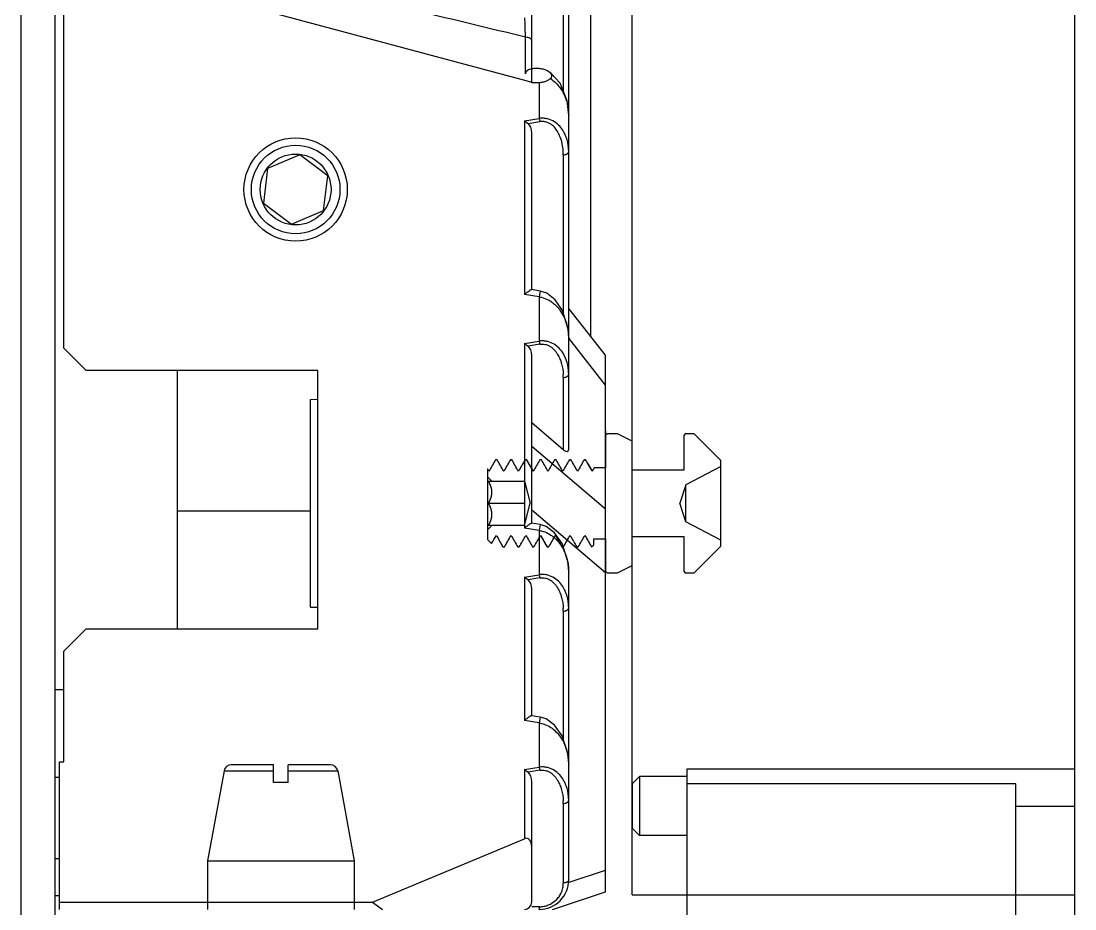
# Model space of a CAD drawing. Header units: millimetres. Extents: x 562 to 17351, y 2396 to 6995.
# Drawn here: x 15657.6 to 15729, y 4543.8 to 4603.9 of the extents above; entities that cross this region are included whole.
import ezdxf

# ---------------------------------------------------------------- set-up
doc = ezdxf.new("R2010")
doc.units = ezdxf.units.MM
doc.layers.add('02___PRT_ALL_AXES', color=7, linetype='Continuous')
doc.layers.add('_88746', color=7, linetype='Continuous')
doc.layers.add('1轮廓线', color=7, linetype='Continuous', lineweight=25)

# ---------------------------------------------------------------- blocks, each defined once
blk = doc.blocks.new('sdf')
at = {"color": 7, "linetype": 'Continuous'}
for p, q in [((25015.956, 8536.721), (25014.832, 8530.63)), ((25015.956, 8536.721), (25019.307, 8536.721)), ((25019.307, 8537.13), (25016.448, 8537.13)), ((25019.307, 8535.93), (25019.307, 8537.13)), ((25020.307, 8535.93), (25020.307, 8537.13)), ((25023.166, 8537.13), (25020.307, 8537.13)), ((25020.307, 8536.721), (25023.657, 8536.721)), ((25023.657, 8536.721), (25024.782, 8530.63)), ((25020.307, 8535.93), (25019.307, 8535.93)), ((25014.832, 8530.63), (25024.782, 8530.63)), ((25040.807, 8228.624), (25040.807, 8488.536)), ((25039.307, 8220.994), (25039.307, 8467.102)), ((25005.107, 8227.83), (25005.107, 8269.705)), ((25036.807, 8246.75), (25036.807, 8254.26)), ((25038.942, 8252.66), (25038.942, 8245.226)), ((25036.437, 8245.929), (25016.512, 8251.268)), ((25036.352, 8249.756), (25036.333, 8250.21)), ((25036.369, 8249.319), (25036.352, 8249.756)), ((25036.384, 8248.149), (25036.385, 8248.913)), ((25036.384, 8248.669), (25036.385, 8248.913)), ((25036.376, 8247.001), (25036.384, 8248.149)), ((25036.377, 8247.001), (25036.382, 8248.149)), ((25036.382, 8248.149), (25036.384, 8248.669)), ((25036.375, 8246.417), (25036.377, 8247.001)), ((25036.379, 8246.416), (25036.376, 8247.001)), ((25036.647, 8246.709), (25036.572, 8246.679)), ((25036.807, 8246.75), (25036.646, 8246.71)), ((25036.807, 8245.83), (25036.807, 8246.75)), ((25036.807, 8245.83), (25036.437, 8245.929)), ((25036.807, 8245.83), (25037.307, 8245.83)), ((25037.307, 8245.83), (25037.307, 8243.391)), ((25036.307, 8243.228), (25037.307, 8243.391)), ((25036.307, 8243.228), (25036.307, 8231.473)), ((25036.551, 8243.048), (25037.342, 8243.177)), ((25037.307, 8243.391), (25037.342, 8243.177)), ((25036.807, 8231.784), (25036.807, 8242.405)), ((25021.087, 8240.931), (25018.911, 8239.998)), ((25022.982, 8239.513), (25021.087, 8240.931)), ((25038.942, 8240.926), (25038.942, 8230.228)), ((25018.911, 8239.998), (25018.631, 8237.647)), ((25022.702, 8237.162), (25022.982, 8239.513)), ((25018.631, 8237.647), (25020.527, 8236.23)), ((25020.527, 8236.23), (25022.702, 8237.162)), ((25037.371, 8231.705), (25036.797, 8231.799)), ((25037.307, 8231.311), (25036.307, 8231.473)), ((25037.371, 8231.705), (25037.307, 8231.311)), ((25037.307, 8231.311), (25037.307, 8228.315)), ((25041.807, 8227.355), (25039.307, 8230.528)), ((25036.307, 8228.152), (25037.307, 8228.315)), ((25036.307, 8228.152), (25036.307, 8215.654)), ((25037.307, 8228.315), (25037.342, 8228.101)), ((25041.807, 8225.325), (25039.307, 8228.515)), ((25005.107, 8227.83), (25006.607, 8226.33)), ((25037.342, 8228.101), (25036.551, 8227.972)), ((25036.807, 8215.965), (25036.807, 8227.33)), ((25041.807, 8191.017), (25041.807, 8227.355)), ((25022.307, 8226.33), (25006.607, 8226.33)), ((25012.807, 8208.83), (25012.807, 8226.33)), ((25022.307, 8208.83), (25022.307, 8226.33)), ((25038.942, 8225.85), (25038.942, 8220.963)), ((25021.807, 8224.359), (25022.307, 8224.372)), ((25021.807, 8210.302), (25021.807, 8224.358)), ((25038.942, 8220.963), (25036.807, 8222.776)), ((25036.807, 8221.196), (25041.807, 8216.95)), ((25012.807, 8216.83), (25021.807, 8216.83)), ((25041.807, 8212.625), (25036.807, 8216.871)), ((25037.307, 8215.491), (25036.307, 8215.654)), ((25037.371, 8215.886), (25036.797, 8215.979)), ((25037.371, 8215.886), (25037.307, 8215.491)), ((25037.307, 8215.491), (25037.307, 8212.495)), ((25036.307, 8212.333), (25037.307, 8212.495)), ((25037.307, 8212.495), (25037.342, 8212.281)), ((25039.307, 8191.83), (25039.307, 8212.719)), ((25036.307, 8212.333), (25036.307, 8202.626)), ((25037.342, 8212.281), (25036.551, 8212.153)), ((25036.807, 8202.937), (25036.807, 8211.51)), ((25021.807, 8210.301), (25022.307, 8210.288)), ((25038.942, 8210.03), (25038.942, 8201.36)), ((25006.607, 8208.83), (25005.107, 8207.33)), ((25006.607, 8208.83), (25022.307, 8208.83)), ((25005.107, 8199.83), (25005.107, 8207.33)), ((25037.307, 8202.463), (25036.307, 8202.626)), ((25037.371, 8202.858), (25036.797, 8202.951)), ((25037.371, 8202.858), (25037.307, 8202.463)), ((25037.307, 8202.463), (25037.307, 8199.467)), ((25004.807, 8199.83), (25005.107, 8199.83)), ((25004.807, 8189.83), (25004.807, 8199.83)), ((25036.307, 8199.304), (25037.307, 8199.467)), ((25036.307, 8199.304), (25036.307, 8194.622)), ((25037.342, 8199.253), (25036.551, 8199.124)), ((25037.307, 8199.467), (25037.342, 8199.253)), ((25036.807, 8190.33), (25036.807, 8198.482)), ((25038.942, 8197.002), (25038.942, 8191.616)), ((25026.007, 8190.33), (25036.307, 8194.622)), ((25039.269, 8191.645), (25041.807, 8192.484)), ((25038.22, 8189.83), (25041.807, 8191.017)), ((25004.807, 8190.33), (25026.007, 8190.33)), ((25026.007, 8190.33), (25026.682, 8189.83)), ((25037.342, 8190.016), (25036.807, 8190.016))]:
    blk.add_line(p, q, dxfattribs=at)
for points in [[(25039.307, 8243.613), (25039.197, 8244.594), (25038.723, 8245.769), (25038.129, 8246.439), (25037.894, 8246.595)], [(25038.898, 8230.378), (25038.397, 8231.119), (25037.829, 8231.554), (25037.371, 8231.705)], [(25039.307, 8228.538), (25039.269, 8229.117), (25038.898, 8230.378)], [(25039.307, 8212.718), (25039.254, 8213.396), (25038.872, 8214.61), (25038.355, 8215.343), (25037.773, 8215.761), (25037.371, 8215.886)], [(25039.307, 8199.69), (25039.254, 8200.368), (25038.872, 8201.582), (25038.355, 8202.315), (25037.773, 8202.733), (25037.371, 8202.858)]]:
    blk.add_lwpolyline(points, dxfattribs=at)
for radius in [3.5, 3, 2.4]:
    blk.add_circle((25020.807, 8238.58), radius, dxfattribs=at)
for centre, radius, start, end in [((25016.448, 8536.63), 0.5, 90, 169.54009), ((25023.166, 8536.63), 0.5, 10.45991, 90), ((24841.198, 8241.645), 195.322, 2.13253, 2.25186), ((25034.675, 8225.83), 4.267, 0.2732, 2.74462), ((25034.675, 8210.01), 4.267, 0.2732, 2.74462), ((25034.675, 8196.982), 4.267, 0.2732, 2.74461), ((25037.307, 8191.83), 2, 269.99999, 0), ((25036.307, 8190.33), 0.5, 270.00009, 0)]:
    blk.add_arc(centre, radius, start, end, dxfattribs=at)
for centre, major_axis, ratio, start_param, end_param in [((25036.307, 8242.323), (0.085, 0.787), 0.625869, -1.399955, -0.340384), ((25036.307, 8227.248), (0.085, 0.787), 0.625869, -1.399955, -0.340384), ((25038.907, 8221.366), (-0.346, 0.508), 0.393324, -4.101536, -2.618006), ((25036.307, 8211.428), (0.085, 0.787), 0.625869, -1.399955, -0.340384), ((25036.307, 8198.4), (0.085, 0.787), 0.625869, -1.399955, -0.340384), ((25036.307, 8193.841), (0.194, 0.801), 0.575257, -1.171426, 0.39937)]:
    blk.add_ellipse(centre, major_axis=major_axis, ratio=ratio, start_param=start_param, end_param=end_param, dxfattribs=at)
for points, knots in [([(25016.922, 8253.451), (25018.549, 8253.098), (25025.052, 8251.654), (25031.53, 8250.097), (25036.385, 8248.913)], [0, 0, 0, 0, 0.249885, 1, 1, 1, 1]), ([(25036.385, 8248.913), (25036.439, 8248.909), (25036.518, 8248.895), (25036.618, 8248.864), (25036.683, 8248.834), (25036.736, 8248.797), (25036.785, 8248.746), (25036.807, 8248.698), (25036.807, 8248.668)], [0, 0, 0, 0, 0.309107, 0.459256, 0.597691, 0.720322, 0.827347, 1, 1, 1, 1]), ([(25036.646, 8246.71), (25036.609, 8246.696), (25036.537, 8246.662), (25036.475, 8246.609), (25036.45, 8246.58)], [0, 0, 0, 0, 0.507458, 1, 1, 1, 1]), ([(25037.894, 8246.595), (25037.814, 8246.64), (25037.64, 8246.707), (25037.367, 8246.761), (25037.087, 8246.78), (25036.899, 8246.766), (25036.807, 8246.75)], [0, 0, 0, 0, 0.24587, 0.496192, 0.748136, 1, 1, 1, 1]), ([(25036.45, 8246.58), (25036.43, 8246.557), (25036.395, 8246.506), (25036.38, 8246.446), (25036.379, 8246.416)], [0, 0, 0, 0, 0.508454, 1, 1, 1, 1]), ([(25036.458, 8246.595), (25036.436, 8246.57), (25036.398, 8246.514), (25036.38, 8246.448), (25036.38, 8246.415)], [0, 0, 0, 0, 0.502347, 1, 1, 1, 1]), ([(25036.572, 8246.679), (25036.561, 8246.674), (25036.519, 8246.653), (25036.482, 8246.622), (25036.458, 8246.595)], [0, 0, 0, 0, 0.238218, 1, 1, 1, 1]), ([(25037.826, 8245.947), (25037.848, 8245.957), (25037.935, 8245.999), (25038.017, 8246.051), (25038.076, 8246.092)], [0, 0, 0, 0, 0.252672, 1, 1, 1, 1]), ([(25038.076, 8246.092), (25038.099, 8246.108), (25038.138, 8246.146), (25038.167, 8246.222), (25038.163, 8246.301), (25038.135, 8246.375), (25038.089, 8246.441), (25038.012, 8246.52), (25037.943, 8246.568), (25037.894, 8246.595)], [0, 0, 0, 0, 0.127181, 0.248144, 0.367089, 0.487954, 0.611982, 0.739075, 1, 1, 1, 1]), ([(25038.076, 8246.092), (25038.183, 8246.014), (25038.384, 8245.849), (25038.648, 8245.572), (25038.863, 8245.27), (25039.027, 8244.951), (25039.152, 8244.622), (25039.241, 8244.289), (25039.295, 8243.953), (25039.307, 8243.727), (25039.307, 8243.614)], [0, 0, 0, 0, 0.138117, 0.270705, 0.398555, 0.523086, 0.644965, 0.764425, 0.882411, 1, 1, 1, 1]), ([(25037.307, 8245.83), (25037.397, 8245.83), (25037.575, 8245.851), (25037.745, 8245.91), (25037.826, 8245.947)], [0, 0, 0, 0, 0.503814, 1, 1, 1, 1]), ([(25036.476, 8243.102), (25036.462, 8243.113), (25036.406, 8243.154), (25036.349, 8243.196), (25036.307, 8243.228)], [0, 0, 0, 0, 0.245589, 1, 1, 1, 1]), ([(25037.892, 8243.357), (25037.798, 8243.381), (25037.602, 8243.411), (25037.405, 8243.403), (25037.307, 8243.391)], [0, 0, 0, 0, 0.49463, 1, 1, 1, 1]), ([(25037.791, 8243.144), (25037.719, 8243.165), (25037.569, 8243.194), (25037.417, 8243.189), (25037.342, 8243.177)], [0, 0, 0, 0, 0.49618, 1, 1, 1, 1]), ([(25038.749, 8242.089), (25038.707, 8242.201), (25038.609, 8242.423), (25038.413, 8242.732), (25038.143, 8242.994), (25037.913, 8243.107), (25037.791, 8243.144)], [0, 0, 0, 0, 0.244138, 0.490855, 0.74038, 1, 1, 1, 1]), ([(25039.141, 8242.12), (25039.092, 8242.254), (25038.97, 8242.518), (25038.708, 8242.88), (25038.35, 8243.186), (25038.052, 8243.316), (25037.892, 8243.357)], [0, 0, 0, 0, 0.234008, 0.47497, 0.728291, 1, 1, 1, 1]), ([(25036.551, 8243.048), (25036.545, 8243.052), (25036.52, 8243.07), (25036.495, 8243.089), (25036.476, 8243.102)], [0, 0, 0, 0, 0.244642, 1, 1, 1, 1]), ([(25039.307, 8241.14), (25039.307, 8241.223), (25039.294, 8241.555), (25039.226, 8241.886), (25039.141, 8242.12)], [0, 0, 0, 0, 0.250306, 1, 1, 1, 1]), ([(25038.942, 8240.926), (25038.942, 8240.977), (25038.938, 8241.183), (25038.917, 8241.389), (25038.892, 8241.542)], [0, 0, 0, 0, 0.250706, 1, 1, 1, 1]), ([(25038.942, 8240.926), (25038.988, 8240.928), (25039.057, 8240.938), (25039.144, 8240.965), (25039.201, 8240.992), (25039.247, 8241.025), (25039.289, 8241.07), (25039.307, 8241.113), (25039.307, 8241.14)], [0, 0, 0, 0, 0.305362, 0.455106, 0.593546, 0.716472, 0.824371, 1, 1, 1, 1]), ([(25036.703, 8231.758), (25036.675, 8231.741), (25036.617, 8231.701), (25036.559, 8231.66), (25036.529, 8231.637)], [0, 0, 0, 0, 0.460426, 1, 1, 1, 1]), ([(25036.797, 8231.799), (25036.792, 8231.8), (25036.779, 8231.797), (25036.758, 8231.789), (25036.732, 8231.775), (25036.713, 8231.764), (25036.703, 8231.758)], [0, 0, 0, 0, 0.144844, 0.364562, 0.65316, 1, 1, 1, 1]), ([(25036.529, 8231.637), (25036.511, 8231.624), (25036.436, 8231.57), (25036.363, 8231.515), (25036.307, 8231.473)], [0, 0, 0, 0, 0.242552, 1, 1, 1, 1]), ([(25037.307, 8231.311), (25037.361, 8231.303), (25037.572, 8231.262), (25037.777, 8231.186), (25037.92, 8231.111)], [0, 0, 0, 0, 0.252379, 1, 1, 1, 1]), ([(25037.92, 8231.111), (25038.008, 8231.065), (25038.175, 8230.959), (25038.397, 8230.771), (25038.59, 8230.565), (25038.811, 8230.277), (25039.027, 8229.892), (25039.145, 8229.564), (25039.19, 8229.399)], [0, 0, 0, 0, 0.136808, 0.269465, 0.398235, 0.523468, 0.765719, 1, 1, 1, 1]), ([(25039.19, 8229.399), (25039.229, 8229.258), (25039.287, 8228.973), (25039.307, 8228.683), (25039.307, 8228.539)], [0, 0, 0, 0, 0.502149, 1, 1, 1, 1]), ([(25036.476, 8228.027), (25036.462, 8228.037), (25036.406, 8228.079), (25036.349, 8228.121), (25036.307, 8228.152)], [0, 0, 0, 0, 0.245591, 1, 1, 1, 1]), ([(25037.892, 8228.282), (25037.798, 8228.305), (25037.602, 8228.336), (25037.405, 8228.328), (25037.307, 8228.315)], [0, 0, 0, 0, 0.49463, 1, 1, 1, 1]), ([(25038.661, 8227.829), (25038.559, 8227.933), (25038.323, 8228.124), (25038.042, 8228.243), (25037.892, 8228.282)], [0, 0, 0, 0, 0.483318, 1, 1, 1, 1]), ([(25036.551, 8227.972), (25036.545, 8227.977), (25036.52, 8227.995), (25036.495, 8228.013), (25036.476, 8228.027)], [0, 0, 0, 0, 0.244637, 1, 1, 1, 1]), ([(25037.342, 8228.101), (25037.379, 8228.107), (25037.53, 8228.121), (25037.683, 8228.104), (25037.792, 8228.073)], [0, 0, 0, 0, 0.252241, 1, 1, 1, 1]), ([(25037.792, 8228.073), (25037.855, 8228.055), (25037.977, 8228.006), (25038.192, 8227.869), (25038.37, 8227.692), (25038.513, 8227.495), (25038.634, 8227.291), (25038.707, 8227.128), (25038.748, 8227.018)], [0, 0, 0, 0, 0.134479, 0.265338, 0.516587, 0.63911, 0.760302, 1, 1, 1, 1]), ([(25039.141, 8227.045), (25039.089, 8227.188), (25038.958, 8227.468), (25038.77, 8227.717), (25038.661, 8227.829)], [0, 0, 0, 0, 0.491902, 1, 1, 1, 1]), ([(25038.748, 8227.018), (25038.777, 8226.939), (25038.878, 8226.62), (25038.925, 8226.285), (25038.937, 8226.034)], [0, 0, 0, 0, 0.250799, 1, 1, 1, 1]), ([(25039.307, 8226.064), (25039.307, 8226.147), (25039.294, 8226.48), (25039.226, 8226.811), (25039.141, 8227.045)], [0, 0, 0, 0, 0.250306, 1, 1, 1, 1]), ([(25038.942, 8225.85), (25038.988, 8225.852), (25039.057, 8225.863), (25039.144, 8225.89), (25039.201, 8225.916), (25039.247, 8225.949), (25039.289, 8225.995), (25039.307, 8226.038), (25039.307, 8226.064)], [0, 0, 0, 0, 0.305362, 0.455106, 0.593546, 0.716472, 0.824371, 1, 1, 1, 1]), ([(25036.701, 8215.938), (25036.672, 8215.92), (25036.611, 8215.878), (25036.517, 8215.808), (25036.413, 8215.732), (25036.343, 8215.68), (25036.307, 8215.654)], [0, 0, 0, 0, 0.210591, 0.457467, 0.724702, 1, 1, 1, 1]), ([(25036.797, 8215.979), (25036.792, 8215.98), (25036.779, 8215.977), (25036.757, 8215.969), (25036.73, 8215.956), (25036.711, 8215.945), (25036.701, 8215.938)], [0, 0, 0, 0, 0.145152, 0.365856, 0.654661, 1, 1, 1, 1]), ([(25037.307, 8215.491), (25037.361, 8215.483), (25037.572, 8215.442), (25037.777, 8215.366), (25037.92, 8215.291)], [0, 0, 0, 0, 0.252377, 1, 1, 1, 1]), ([(25037.92, 8215.291), (25038.165, 8215.162), (25038.485, 8214.89), (25038.807, 8214.462), (25038.994, 8214.128), (25039.135, 8213.783), (25039.234, 8213.431), (25039.294, 8213.076), (25039.307, 8212.838), (25039.307, 8212.719)], [0, 0, 0, 0, 0.27227, 0.400795, 0.525388, 0.646919, 0.765978, 0.883271, 1, 1, 1, 1]), ([(25037.892, 8212.462), (25037.798, 8212.486), (25037.602, 8212.516), (25037.405, 8212.508), (25037.307, 8212.495)], [0, 0, 0, 0, 0.49463, 1, 1, 1, 1]), ([(25039.141, 8211.225), (25039.092, 8211.359), (25038.97, 8211.623), (25038.708, 8211.984), (25038.35, 8212.29), (25038.052, 8212.421), (25037.892, 8212.462)], [0, 0, 0, 0, 0.234008, 0.47497, 0.728291, 1, 1, 1, 1]), ([(25036.476, 8212.207), (25036.462, 8212.217), (25036.406, 8212.259), (25036.349, 8212.301), (25036.307, 8212.333)], [0, 0, 0, 0, 0.245589, 1, 1, 1, 1]), ([(25036.551, 8212.153), (25036.545, 8212.157), (25036.52, 8212.175), (25036.495, 8212.193), (25036.476, 8212.207)], [0, 0, 0, 0, 0.244642, 1, 1, 1, 1]), ([(25037.342, 8212.281), (25037.379, 8212.287), (25037.53, 8212.301), (25037.683, 8212.284), (25037.792, 8212.253)], [0, 0, 0, 0, 0.252241, 1, 1, 1, 1]), ([(25037.792, 8212.253), (25037.855, 8212.235), (25037.977, 8212.186), (25038.192, 8212.049), (25038.37, 8211.873), (25038.513, 8211.675), (25038.634, 8211.471), (25038.707, 8211.308), (25038.748, 8211.198)], [0, 0, 0, 0, 0.134479, 0.265338, 0.516587, 0.63911, 0.760302, 1, 1, 1, 1]), ([(25038.748, 8211.198), (25038.777, 8211.119), (25038.878, 8210.8), (25038.925, 8210.465), (25038.937, 8210.214)], [0, 0, 0, 0, 0.250799, 1, 1, 1, 1]), ([(25039.307, 8210.244), (25039.307, 8210.328), (25039.294, 8210.66), (25039.226, 8210.991), (25039.141, 8211.225)], [0, 0, 0, 0, 0.250306, 1, 1, 1, 1]), ([(25038.942, 8210.03), (25038.988, 8210.032), (25039.057, 8210.043), (25039.144, 8210.07), (25039.201, 8210.096), (25039.247, 8210.129), (25039.289, 8210.175), (25039.307, 8210.218), (25039.307, 8210.244)], [0, 0, 0, 0, 0.305362, 0.455106, 0.593546, 0.716472, 0.824371, 1, 1, 1, 1]), ([(25036.701, 8202.91), (25036.672, 8202.892), (25036.611, 8202.85), (25036.517, 8202.78), (25036.413, 8202.704), (25036.343, 8202.652), (25036.307, 8202.626)], [0, 0, 0, 0, 0.210591, 0.457467, 0.724702, 1, 1, 1, 1]), ([(25036.797, 8202.951), (25036.792, 8202.952), (25036.779, 8202.949), (25036.757, 8202.941), (25036.73, 8202.928), (25036.711, 8202.917), (25036.701, 8202.91)], [0, 0, 0, 0, 0.145152, 0.365856, 0.654661, 1, 1, 1, 1]), ([(25037.307, 8202.463), (25037.361, 8202.455), (25037.572, 8202.414), (25037.777, 8202.338), (25037.92, 8202.263)], [0, 0, 0, 0, 0.252377, 1, 1, 1, 1]), ([(25037.92, 8202.263), (25038.165, 8202.134), (25038.485, 8201.861), (25038.807, 8201.433), (25038.994, 8201.099), (25039.135, 8200.755), (25039.234, 8200.403), (25039.294, 8200.048), (25039.307, 8199.81), (25039.307, 8199.691)], [0, 0, 0, 0, 0.27227, 0.400795, 0.525388, 0.646919, 0.765978, 0.883271, 1, 1, 1, 1]), ([(25036.476, 8199.179), (25036.462, 8199.189), (25036.406, 8199.231), (25036.349, 8199.273), (25036.307, 8199.304)], [0, 0, 0, 0, 0.245591, 1, 1, 1, 1]), ([(25036.551, 8199.124), (25036.545, 8199.129), (25036.52, 8199.147), (25036.495, 8199.165), (25036.476, 8199.179)], [0, 0, 0, 0, 0.244637, 1, 1, 1, 1]), ([(25037.892, 8199.434), (25037.798, 8199.458), (25037.602, 8199.488), (25037.405, 8199.48), (25037.307, 8199.467)], [0, 0, 0, 0, 0.49463, 1, 1, 1, 1]), ([(25037.342, 8199.253), (25037.379, 8199.259), (25037.53, 8199.273), (25037.683, 8199.256), (25037.792, 8199.225)], [0, 0, 0, 0, 0.252241, 1, 1, 1, 1]), ([(25037.792, 8199.225), (25037.855, 8199.207), (25037.977, 8199.158), (25038.192, 8199.021), (25038.37, 8198.845), (25038.513, 8198.647), (25038.634, 8198.443), (25038.707, 8198.28), (25038.748, 8198.17)], [0, 0, 0, 0, 0.134479, 0.265338, 0.516587, 0.63911, 0.760302, 1, 1, 1, 1]), ([(25039.141, 8198.197), (25039.092, 8198.331), (25038.97, 8198.595), (25038.708, 8198.956), (25038.35, 8199.262), (25038.052, 8199.393), (25037.892, 8199.434)], [0, 0, 0, 0, 0.234008, 0.47497, 0.728291, 1, 1, 1, 1]), ([(25038.748, 8198.17), (25038.777, 8198.091), (25038.878, 8197.772), (25038.925, 8197.437), (25038.937, 8197.186)], [0, 0, 0, 0, 0.250799, 1, 1, 1, 1]), ([(25039.307, 8197.216), (25039.307, 8197.3), (25039.294, 8197.632), (25039.226, 8197.963), (25039.141, 8198.197)], [0, 0, 0, 0, 0.250306, 1, 1, 1, 1]), ([(25038.942, 8197.002), (25038.988, 8197.004), (25039.057, 8197.015), (25039.144, 8197.042), (25039.201, 8197.068), (25039.247, 8197.101), (25039.289, 8197.147), (25039.307, 8197.19), (25039.307, 8197.216)], [0, 0, 0, 0, 0.305362, 0.455106, 0.593546, 0.716472, 0.824371, 1, 1, 1, 1]), ([(25039.307, 8191.83), (25039.307, 8191.803), (25039.289, 8191.76), (25039.247, 8191.715), (25039.201, 8191.682), (25039.144, 8191.656), (25039.057, 8191.629), (25038.988, 8191.618), (25038.942, 8191.616)], [0, 0, 0, 0, 0.175629, 0.283528, 0.406454, 0.544894, 0.694638, 1, 1, 1, 1]), ([(25038.804, 8190.964), (25038.85, 8191.067), (25038.918, 8191.281), (25038.942, 8191.505), (25038.942, 8191.616)], [0, 0, 0, 0, 0.504576, 1, 1, 1, 1]), ([(25037.928, 8190.133), (25037.975, 8190.152), (25038.16, 8190.236), (25038.33, 8190.353), (25038.441, 8190.455)], [0, 0, 0, 0, 0.253856, 1, 1, 1, 1]), ([(25038.441, 8190.455), (25038.519, 8190.527), (25038.659, 8190.685), (25038.763, 8190.869), (25038.804, 8190.964)], [0, 0, 0, 0, 0.507233, 1, 1, 1, 1]), ([(25037.307, 8189.83), (25037.31, 8189.831), (25037.316, 8189.841), (25037.321, 8189.858), (25037.328, 8189.886), (25037.331, 8189.907), (25037.332, 8189.919)], [0, 0, 0, 0, 0.1068, 0.306997, 0.606361, 1, 1, 1, 1]), ([(25037.332, 8189.919), (25037.333, 8189.927), (25037.337, 8189.959), (25037.34, 8189.991), (25037.342, 8190.016)], [0, 0, 0, 0, 0.223114, 1, 1, 1, 1]), ([(25037.342, 8190.016), (25037.442, 8190.016), (25037.642, 8190.037), (25037.835, 8190.096), (25037.928, 8190.133)], [0, 0, 0, 0, 0.500479, 1, 1, 1, 1])]:
    blk.add_open_spline(points, degree=3, knots=knots, dxfattribs=at)
blk.add_open_spline([(25038.892, 8241.542), (25038.86, 8241.727), (25038.814, 8241.912), (25038.749, 8242.089)], degree=3, dxfattribs=at)
at = {"layer": '02___PRT_ALL_AXES', "color": 7, "linetype": 'Continuous'}
for p, q in [((25014.832, 8530.63), (25014.832, 8527.33)), ((25024.782, 8530.63), (25024.782, 8527.33))]:
    blk.add_line(p, q, dxfattribs=at)
at = {"layer": '_88746', "color": 7, "linetype": 'Continuous'}
for p, q in [((25002.207, 8189.83), (25002.207, 8527.33)), ((25004.507, 8189.83), (25004.507, 8527.33)), ((25005.107, 8204.705), (25004.507, 8204.705)), ((25004.807, 8198.76), (25004.507, 8198.76)), ((25004.807, 8193.26), (25004.507, 8193.26)), ((25004.807, 8190.76), (25004.507, 8190.76))]:
    blk.add_line(p, q, dxfattribs=at)
blk = doc.blocks.new('*U173')
blk.add_blockref('sdf', (-25022.008, -8361.98))
blk = doc.blocks.new('*U175')
at = {"color": 0, "linetype": 'ByBlock', "lineweight": -2, "transparency": 16777216}
for p in [(0, 675), (0, 337.5)]:
    blk.add_blockref('*U173', p, dxfattribs=at)
blk = doc.blocks.new('rdgx')
at = {"color": 114, "linetype": 'Continuous', "lineweight": -3, "true_color": 0x139b48}
for p, q in [((18120.099, 8185.248), (18120.099, 8868.748)), ((18120.099, 8868.748), (18146.399, 8868.748)), ((18149.599, 8868.248), (18149.599, 8864.248)), ((18150.099, 8867.748), (18149.599, 8868.248)), ((18124.099, 8857.748), (18124.099, 8867.748)), ((18150.099, 8867.747), (18150.099, 8864.75)), ((18124.099, 8866.248), (18120.099, 8866.248)), ((18150.099, 8864.748), (18149.599, 8864.248)), ((18150.099, 8185.248), (18150.099, 8857.748)), ((18150.099, 8185.248), (18120.099, 8185.248))]:
    blk.add_line(p, q, dxfattribs=at)
at = {"layer": '02___PRT_ALL_AXES', "color": 114, "linetype": 'Continuous', "lineweight": -3, "true_color": 0x139b48}
for p, q in [((18146.399, 8868.747), (18146.399, 8857.748)), ((18146.399, 8868.248), (18149.599, 8868.248)), ((18124.099, 8867.748), (18146.399, 8867.748)), ((18146.399, 8864.248), (18149.599, 8864.248))]:
    blk.add_line(p, q, dxfattribs=at)
blk = doc.blocks.new('*U176')
blk.add_blockref('rdgx', (-18135.099, -8526.998))
blk = doc.blocks.new('*U177')
at = {"color": 0, "linetype": 'ByBlock', "lineweight": -2, "transparency": 16777216}
for p in [(0, 675), (0, 0)]:
    blk.add_blockref('*U176', p, dxfattribs=at)
blk = doc.blocks.new('tghb')
at = {"layer": '1轮廓线', "linetype": 'Continuous', "lineweight": 25}
for p, q in [((15734.972, 4007.733), (15734.972, 4005.233)), ((15727.172, 4005.733), (15728.972, 4007.533)), ((15728.972, 4007.533), (15729.572, 4007.533)), ((15729.572, 4007.533), (15729.672, 4007.433)), ((15729.672, 4007.433), (15729.672, 4005.083)), ((15733.172, 4007.033), (15734.172, 4007.533)), ((15733.172, 4005.083), (15733.172, 4007.033)), ((15734.172, 4007.533), (15734.872, 4007.533)), ((15734.872, 4007.533), (15734.972, 4007.433)), ((15727.172, 4005.333), (15727.172, 4005.733)), ((15736.322, 4005.783), (15736.322, 4005.783)), ((15736.322, 4005.783), (15736.422, 4005.783)), ((15736.422, 4005.783), (15736.422, 4005.783)), ((15737.322, 4005.783), (15737.323, 4005.784)), ((15737.322, 4005.783), (15737.422, 4005.783)), ((15737.422, 4005.782), (15737.422, 4005.783)), ((15738.322, 4005.783), (15738.322, 4005.782)), ((15738.322, 4005.783), (15738.422, 4005.783)), ((15738.422, 4005.783), (15738.422, 4005.783)), ((15739.322, 4005.783), (15739.322, 4005.783)), ((15739.322, 4005.783), (15739.422, 4005.783)), ((15739.422, 4005.783), (15739.422, 4005.783)), ((15740.322, 4005.783), (15740.322, 4005.783)), ((15740.322, 4005.783), (15740.422, 4005.783)), ((15740.422, 4005.783), (15740.422, 4005.783)), ((15741.322, 4005.783), (15741.322, 4005.783)), ((15741.322, 4005.783), (15741.422, 4005.783)), ((15741.422, 4005.783), (15741.422, 4005.783)), ((15742.322, 4005.783), (15742.322, 4005.783)), ((15742.322, 4005.783), (15742.422, 4005.783)), ((15742.422, 4005.783), (15742.422, 4005.783)), ((15727.172, 4003.723), (15727.172, 4005.333)), ((15729.672, 4005.083), (15733.172, 4005.083)), ((15734.972, 4005.233), (15735.74, 4005.233)), ((15735.74, 4005.233), (15735.74, 4005.233)), ((15735.872, 4005.003), (15735.872, 4005.003)), ((15736.872, 4005.003), (15736.872, 4005.003)), ((15737.872, 4005.003), (15737.872, 4005.003)), ((15738.872, 4005.003), (15738.872, 4005.003)), ((15739.872, 4005.003), (15739.872, 4005.003)), ((15740.872, 4005.003), (15740.872, 4005.003)), ((15741.872, 4005.003), (15741.872, 4005.003)), ((15742.872, 4005.003), (15742.872, 4005.003)), ((15742.972, 4005.177), (15742.972, 4005.177)), ((15742.972, 4005.177), (15742.972, 4004.633)), ((15742.672, 4004.333), (15740.472, 4004.333)), ((15740.472, 4004.333), (15740.472, 4001.333)), ((15742.972, 4004.633), (15742.672, 4004.333)), ((15742.972, 4004.633), (15742.972, 4001.033)), ((15727.172, 4002.233), (15727.172, 4003.433)), ((15729.531, 4001.587), (15729.531, 4004.079)), ((15742.904, 4002.833), (15740.472, 4002.833)), ((15727.172, 4000.333), (15727.172, 4001.943)), ((15740.472, 4001.333), (15742.672, 4001.333)), ((15742.672, 4001.333), (15742.972, 4001.033)), ((15729.672, 4000.583), (15729.672, 3998.233)), ((15733.172, 4000.583), (15729.672, 4000.583)), ((15733.172, 3998.633), (15733.172, 4000.583)), ((15736.372, 4000.662), (15736.372, 4000.662)), ((15737.372, 4000.663), (15737.372, 4000.663)), ((15738.372, 4000.662), (15738.372, 4000.662)), ((15739.372, 4000.663), (15739.372, 4000.663)), ((15740.372, 4000.662), (15740.372, 4000.662)), ((15741.372, 4000.662), (15741.372, 4000.662)), ((15742.372, 4000.662), (15742.372, 4000.662)), ((15742.972, 4001.033), (15742.972, 4000.383)), ((15727.172, 3999.933), (15727.172, 4000.333)), ((15728.972, 3998.133), (15727.172, 3999.933)), ((15735.772, 4000.433), (15734.972, 4000.433)), ((15734.972, 4000.433), (15734.972, 3998.233)), ((15735.772, 4000.033), (15735.772, 4000.433)), ((15735.922, 3999.883), (15735.772, 4000.033)), ((15735.922, 3999.883), (15735.922, 3999.883)), ((15736.823, 3999.883), (15736.822, 3999.883)), ((15736.922, 3999.883), (15736.822, 3999.883)), ((15736.922, 3999.883), (15736.922, 3999.883)), ((15737.822, 3999.883), (15737.822, 3999.883)), ((15737.922, 3999.883), (15737.822, 3999.883)), ((15737.922, 3999.883), (15737.922, 3999.882)), ((15738.823, 3999.882), (15738.822, 3999.883)), ((15738.922, 3999.883), (15738.822, 3999.883)), ((15738.922, 3999.883), (15738.922, 3999.884)), ((15739.822, 3999.884), (15739.822, 3999.883)), ((15739.922, 3999.883), (15739.822, 3999.883)), ((15739.922, 3999.883), (15739.922, 3999.883)), ((15740.822, 3999.883), (15740.822, 3999.883)), ((15740.922, 3999.883), (15740.822, 3999.883)), ((15740.922, 3999.883), (15740.922, 3999.883)), ((15741.822, 3999.883), (15741.822, 3999.883)), ((15741.922, 3999.883), (15741.822, 3999.883)), ((15741.922, 3999.883), (15741.922, 3999.883)), ((15742.972, 4000.383), (15742.694, 4000.105)), ((15742.694, 4000.105), (15742.694, 4000.105)), ((15734.172, 3998.133), (15733.172, 3998.633)), ((15729.572, 3998.133), (15728.972, 3998.133)), ((15729.672, 3998.233), (15729.572, 3998.133)), ((15734.872, 3998.133), (15734.172, 3998.133)), ((15734.972, 3998.233), (15734.872, 3998.133))]:
    blk.add_line(p, q, dxfattribs=at)
at = {"layer": '1轮廓线'}
for p, q in [((15727.172, 4005.333), (15729.531, 4004.079)), ((15740.472, 4004.333), (15740.07, 4002.833)), ((15729.531, 4004.079), (15729.944, 4002.833)), ((15729.531, 4001.587), (15729.944, 4002.833)), ((15740.472, 4001.333), (15740.07, 4002.833)), ((15727.172, 4000.333), (15729.531, 4001.587))]:
    blk.add_line(p, q, dxfattribs=at)
at = {"layer": '1轮廓线', "linetype": 'Continuous', "lineweight": 25}
for points, degree in [([(15736.199, 4005.569), (15736.034, 4005.288), (15735.87, 4005.008)], 2), ([(15735.872, 4005.003), (15736.022, 4005.263), (15736.172, 4005.523), (15736.322, 4005.783)], 3), ([(15736.422, 4005.783), (15736.572, 4005.523), (15736.722, 4005.263), (15736.872, 4005.003)], 3), ([(15736.872, 4005.003), (15737.022, 4005.263), (15737.173, 4005.523), (15737.323, 4005.784)], 3), ([(15737.296, 4005.742), (15737.305, 4005.769), (15737.313, 4005.783), (15737.322, 4005.783)], 3), ([(15737.422, 4005.782), (15737.572, 4005.522), (15737.722, 4005.263), (15737.872, 4005.003)], 3), ([(15737.872, 4005.003), (15738.022, 4005.263), (15738.172, 4005.522), (15738.322, 4005.782)], 3), ([(15738.295, 4005.74), (15738.304, 4005.769), (15738.313, 4005.783), (15738.322, 4005.783)], 3), ([(15738.422, 4005.783), (15738.572, 4005.523), (15738.722, 4005.263), (15738.872, 4005.003)], 3), ([(15738.872, 4005.003), (15739.022, 4005.263), (15739.172, 4005.523), (15739.322, 4005.783)], 3), ([(15739.295, 4005.741), (15739.304, 4005.769), (15739.313, 4005.783), (15739.322, 4005.783)], 3), ([(15739.422, 4005.783), (15739.572, 4005.523), (15739.722, 4005.263), (15739.872, 4005.003)], 3), ([(15740.297, 4005.741), (15740.083, 4005.374), (15739.869, 4005.009)], 2), ([(15739.872, 4005.003), (15740.022, 4005.263), (15740.172, 4005.523), (15740.322, 4005.783)], 3), ([(15740.294, 4005.736), (15740.303, 4005.767), (15740.313, 4005.783), (15740.322, 4005.783)], 3), ([(15740.422, 4005.783), (15740.572, 4005.523), (15740.722, 4005.263), (15740.872, 4005.003)], 3), ([(15740.872, 4005.003), (15741.022, 4005.263), (15741.172, 4005.523), (15741.322, 4005.783)], 3), ([(15741.296, 4005.742), (15741.305, 4005.769), (15741.313, 4005.783), (15741.322, 4005.783)], 3), ([(15741.422, 4005.783), (15741.572, 4005.523), (15741.722, 4005.263), (15741.872, 4005.003)], 3), ([(15741.872, 4005.003), (15742.022, 4005.263), (15742.172, 4005.523), (15742.322, 4005.783)], 3), ([(15742.422, 4005.783), (15742.572, 4005.523), (15742.722, 4005.263), (15742.872, 4005.003)], 3), ([(15735.74, 4005.233), (15735.784, 4005.156), (15735.828, 4005.08), (15735.872, 4005.003)], 3), ([(15742.872, 4005.003), (15742.906, 4005.061), (15742.939, 4005.119), (15742.972, 4005.177)], 3), ([(15742.672, 4001.333), (15742.672, 4001.333), (15742.786, 4001.333), (15742.904, 4001.333)], 2), ([(15736.372, 4000.662), (15736.222, 4000.403), (15736.072, 4000.143), (15735.922, 3999.883)], 3), ([(15736.823, 3999.883), (15736.672, 4000.143), (15736.522, 4000.402), (15736.372, 4000.662)], 3), ([(15737.372, 4000.663), (15737.222, 4000.403), (15737.072, 4000.143), (15736.922, 3999.883)], 3), ([(15737.822, 3999.883), (15737.672, 4000.143), (15737.522, 4000.403), (15737.372, 4000.663)], 3), ([(15738.372, 4000.662), (15738.222, 4000.402), (15738.072, 4000.142), (15737.922, 3999.882)], 3), ([(15738.823, 3999.882), (15738.673, 4000.142), (15738.522, 4000.402), (15738.372, 4000.662)], 3), ([(15739.372, 4000.663), (15739.222, 4000.403), (15739.072, 4000.143), (15738.922, 3999.884)], 3), ([(15738.944, 3999.914), (15739.16, 4000.285), (15739.377, 4000.655)], 2), ([(15739.822, 3999.884), (15739.672, 4000.143), (15739.522, 4000.403), (15739.372, 4000.663)], 3), ([(15740.372, 4000.662), (15740.222, 4000.402), (15740.072, 4000.143), (15739.922, 3999.883)], 3), ([(15740.822, 3999.883), (15740.672, 4000.143), (15740.522, 4000.403), (15740.372, 4000.662)], 3), ([(15741.372, 4000.662), (15741.222, 4000.402), (15741.072, 4000.143), (15740.922, 3999.883)], 3), ([(15741.822, 3999.883), (15741.672, 4000.143), (15741.522, 4000.402), (15741.372, 4000.662)], 3), ([(15742.372, 4000.662), (15742.222, 4000.402), (15742.072, 4000.143), (15741.922, 3999.883)], 3), ([(15742.694, 4000.105), (15742.587, 4000.291), (15742.48, 4000.476), (15742.372, 4000.662)], 3), ([(15736.922, 3999.883), (15736.931, 3999.883), (15736.94, 3999.898), (15736.949, 3999.926)], 3), ([(15737.949, 3999.924), (15737.94, 3999.897), (15737.931, 3999.883), (15737.922, 3999.883)], 3)]:
    blk.add_open_spline(points, degree=degree, dxfattribs=at)
for points, degree, knots in [([(15742.972, 4004.333), (15742.786, 4004.333), (15742.672, 4004.333), (15742.672, 4004.333)], 2, [0, 0, 0, 0.500069, 1, 1, 1]), ([(15742.904, 4002.833), (15742.785, 4003.039), (15742.728, 4003.224), (15742.672, 4003.406), (15742.672, 4003.758), (15742.785, 4004.127), (15742.904, 4004.333)], 2, [0, 0, 0, 0.25, 0.25, 0.5, 0.75, 1, 1, 1]), ([(15727.172, 4003.433), (15727.172, 4003.433), (15727.172, 4003.458), (15727.172, 4003.479), (15727.172, 4003.552), (15727.172, 4003.603), (15727.172, 4003.658), (15727.172, 4003.723)], 2, [0, 0, 0, 0.25, 0.25, 0.5, 0.75, 0.75, 1, 1, 1]), ([(15742.904, 4001.333), (15742.785, 4001.539), (15742.728, 4001.724), (15742.672, 4001.906), (15742.672, 4002.258), (15742.785, 4002.627), (15742.904, 4002.833)], 2, [0, 0, 0, 0.25, 0.25, 0.5, 0.75, 1, 1, 1]), ([(15727.172, 4001.943), (15727.172, 4002.007), (15727.172, 4002.063), (15727.172, 4002.111), (15727.172, 4002.185), (15727.172, 4002.208), (15727.172, 4002.233), (15727.172, 4002.233)], 2, [0, 0, 0, 0.250039, 0.250039, 0.500079, 0.750118, 0.750118, 1, 1, 1]), ([(15738.947, 3999.919), (15738.946, 3999.916), (15738.945, 3999.914), (15738.937, 3999.893), (15738.93, 3999.883), (15738.922, 3999.883)], 3, [0, 0, 0, 0, 0.097677, 0.097677, 1, 1, 1, 1]), ([(15741.922, 3999.883), (15741.931, 3999.883), (15741.939, 3999.895), (15741.948, 3999.922), (15741.949, 3999.925), (15741.95, 3999.927)], 3, [0, 0, 0, 0, 0.90212, 0.90212, 1, 1, 1, 1])]:
    blk.add_open_spline(points, degree=degree, knots=knots, dxfattribs=at)
blk = doc.blocks.new('*U182')
at = {"xscale": -1}
blk.add_blockref('tghb', (15735.072, -4312.933), dxfattribs=at)
blk = doc.blocks.new('*U183')
at = {"color": 0, "linetype": 'ByBlock', "lineweight": -2, "transparency": 16777216}
blk.add_blockref('*U182', (0, 675), dxfattribs=at)

msp = doc.modelspace()

# ---------------------------------------------------------------- block references
for name, p in [('*U175', (15677.399, 4040.867)), ('*U183', (15697.097, 4206.317))]:
    msp.add_blockref(name, p)
at = {"xscale": -1}
msp.add_blockref('*U177', (15713.997, 4211.467), dxfattribs=at)

doc.saveas('drawing.dxf')
